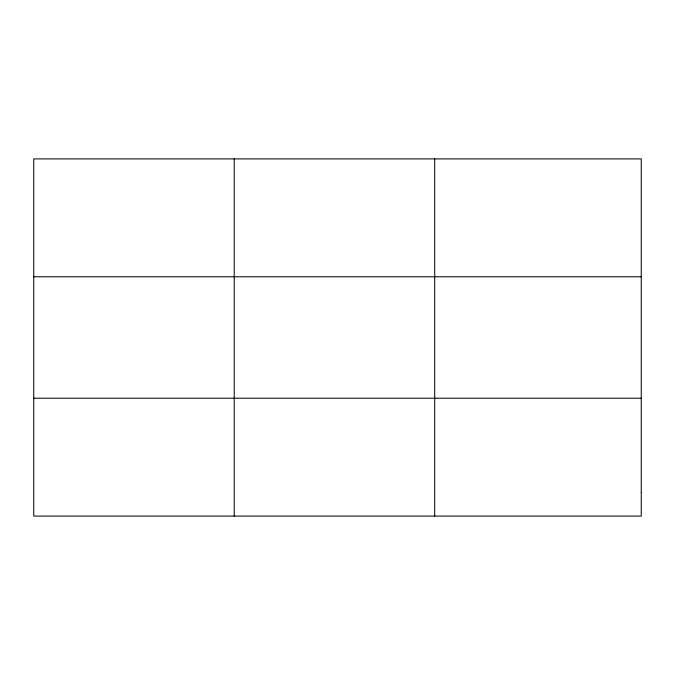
<?xml version="1.0" encoding="UTF-8"?>
<svg xmlns="http://www.w3.org/2000/svg" width="675" height="675" viewBox="0 0 675 675"><rect width="100%" height="100%" fill="white"/><g stroke="black" fill="none" stroke-linecap="round" stroke-linejoin="round"><path stroke-width="1.01" d="M234.225 516.097L234.225 158.903M434.7 516.097L434.7 158.903M33.75 276.775L641.25 276.775M33.75 398.225L641.25 398.225M641.25 492.522L641.25 516.097L33.75 516.097L33.75 158.903L641.25 158.903L641.25 492.522"/></g></svg>
